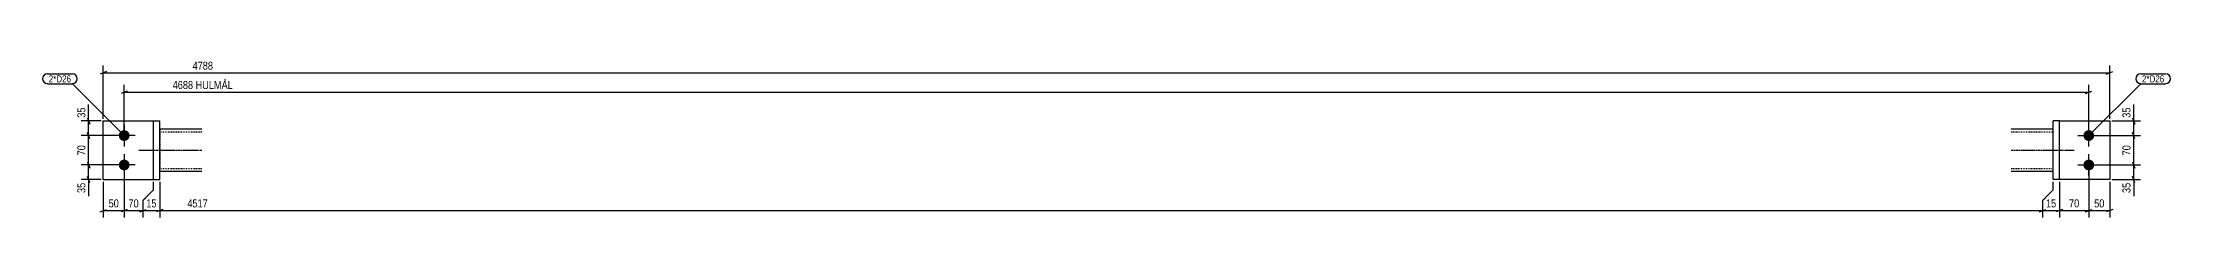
# Model space of a CAD drawing. Header units: millimetres. Extents: x 12 to 15741, y 12 to 388.
# Drawn here: x 10664 to 15741, y 12 to 388 of the extents above; entities that cross this region are included whole.
import ezdxf

# ---------------------------------------------------------------- set-up
doc = ezdxf.new("R2010")
doc.units = ezdxf.units.MM
doc.linetypes.add('DXK_LINE_DOT2', pattern=[3.9198, 1.9599, -1.9599])
doc.linetypes.add('DXK_LINE_DOT3', pattern=[5.9187, 2.979, -0.9799, 0.9799, -0.9799])
for name, color, linetype in [('MÅLSÆTNING', 7, 'Continuous'), ('STÅL', 7, 'Continuous'), ('TEKST', 7, 'Continuous')]:
    doc.layers.add(name, color=color, linetype=linetype)
doc.styles.add('Arial Narrow', font='ARIALN.TTF', dxfattribs={"height": 0.2})

msp = doc.modelspace()

# ---------------------------------------------------------------- hatches: boundary and pattern name
at = {"layer": 'STÅL', "linetype": 'Continuous'}
for points in [[(10859, 193.9, -1), (10859, 219.9, -1)], [(15546.5, 219.9, -1), (15546.5, 193.9, -1)], [(10859, 123.9, -1), (10859, 149.9, -1)], [(15546.5, 149.9, -1), (15546.5, 123.9, -1)]]:
    msp.add_hatch(color=96, dxfattribs=at).paths.add_polyline_path(points)

# ---------------------------------------------------------------- linework, layer by layer
at = {"layer": 'MÅLSÆTNING', "color": 7, "linetype": 'Continuous'}
for p, q in [((10816.5, 359.2), (10801.5, 353.2)), ((10809, 246.9), (10809, 373.9)), ((10809, 356.2), (15596.5, 356.2)), ((15589, 353.2), (15604, 359.2)), ((15596.5, 246.9), (15596.5, 373.9)), ((10866.5, 313.1), (10851.5, 307.1)), ((10859, 211.9), (10859, 327.9)), ((10859, 310.1), (15546.5, 310.1)), ((15539, 307.1), (15554, 313.1)), ((15546.5, 211.9), (15546.5, 327.9)), ((10804, 241.9), (10756.4, 241.9)), ((10854, 206.9), (10756.4, 206.9)), ((10854, 206.9), (10756.4, 206.9)), ((10771.2, 249.4), (10777.2, 234.4)), ((10777.2, 199.4), (10771.2, 214.4)), ((10777.2, 199.4), (10771.2, 214.4)), ((10774.2, 206.9), (10774.2, 241.9)), ((10774.2, 136.9), (10774.2, 206.9)), ((15551.5, 206.9), (15669.7, 206.9)), ((15551.5, 206.9), (15669.7, 206.9)), ((15601.5, 241.9), (15669.7, 241.9)), ((15650.7, 249.4), (15656.7, 234.4)), ((15656.7, 199.4), (15650.7, 214.4)), ((15656.7, 199.4), (15650.7, 214.4)), ((15653.7, 206.9), (15653.7, 241.9)), ((15653.7, 136.9), (15653.7, 206.9)), ((10854, 136.9), (10756.4, 136.9)), ((10804, 101.9), (10756.4, 101.9)), ((10771.2, 144.4), (10777.2, 129.4)), ((10777.2, 94.4), (10771.2, 109.4)), ((10859, 131.9), (10859, 12)), ((15546.5, 131.9), (15546.5, 12)), ((15551.5, 136.9), (15669.7, 136.9)), ((15601.5, 101.9), (15669.7, 101.9)), ((15650.7, 144.4), (15656.7, 129.4)), ((15656.7, 94.4), (15650.7, 109.4)), ((10809, 96.9), (10809, 12)), ((10904, 53), (10929, 78)), ((10904, 12), (10904, 53)), ((10929, 78), (10929, 96.9)), ((10944, 96.9), (10944, 12)), ((10944, 96.9), (10944, 12)), ((15436.5, 53), (15461.5, 78)), ((15436.5, 12), (15436.5, 53)), ((15461.5, 78), (15461.5, 96.9)), ((15476.5, 96.9), (15476.5, 12)), ((15596.5, 96.9), (15596.5, 12)), ((10801.5, 25), (10816.5, 31)), ((10809, 28), (10859, 28)), ((10866.5, 31), (10851.5, 25)), ((10896.5, 25), (10911.5, 31)), ((10904, 28), (10944, 28)), ((10951.5, 31), (10936.5, 25)), ((10951.5, 31), (10936.5, 25)), ((15429, 25), (15444, 31)), ((15484, 31), (15469, 25)), ((15476.5, 28), (15546.5, 28)), ((15539, 25), (15554, 31)), ((15604, 31), (15589, 25))]:
    msp.add_line(p, q, dxfattribs=at)
at = {"layer": 'STÅL', "color": 2, "linetype": 'Continuous'}
for p, q in [((10809, 101.9), (10809, 241.9)), ((10809, 241.9), (10929, 241.9)), ((10929, 101.9), (10929, 241.9)), ((10929, 241.9), (10944, 241.9)), ((10944, 101.9), (10944, 241.9)), ((11044, 221.9), (10944, 221.9)), ((15461.5, 221.9), (15361.5, 221.9)), ((15476.5, 241.9), (15461.5, 241.9)), ((15461.5, 101.9), (15461.5, 241.9)), ((15476.5, 241.9), (15596.5, 241.9)), ((15476.5, 101.9), (15476.5, 241.9)), ((15596.5, 241.9), (15596.5, 101.9)), ((10809, 101.9), (10929, 101.9)), ((10929, 101.9), (10944, 101.9)), ((10944, 121.9), (11044, 121.9)), ((15361.5, 121.9), (15461.5, 121.9)), ((15476.5, 101.9), (15461.5, 101.9)), ((15596.5, 101.9), (15476.5, 101.9))]:
    msp.add_line(p, q, dxfattribs=at)
at = {"layer": 'STÅL', "color": 96, "linetype": 'Continuous'}
for p, q in [((10885, 206.9), (10833, 206.9)), ((10859, 232.9), (10859, 180.9)), ((15520.5, 206.9), (15572.5, 206.9)), ((15546.5, 180.9), (15546.5, 232.9)), ((10859, 162.9), (10859, 110.9)), ((15546.5, 110.9), (15546.5, 162.9)), ((10885, 136.9), (10833, 136.9)), ((15520.5, 136.9), (15572.5, 136.9))]:
    msp.add_line(p, q, dxfattribs=at)
at = {"layer": 'STÅL', "color": 7, "linetype": 'DXK_LINE_DOT2'}
for p, q in [((10929, 101.9), (10929, 241.9)), ((10944, 221.9), (10944, 121.9)), ((10944, 215.9), (11044, 215.9)), ((15361.5, 215.9), (15461.5, 215.9)), ((15461.5, 121.9), (15461.5, 221.9)), ((15476.5, 101.9), (15476.5, 241.9)), ((11044, 127.9), (10944, 127.9)), ((15461.5, 127.9), (15361.5, 127.9))]:
    msp.add_line(p, q, dxfattribs=at)
at = {"layer": 'STÅL', "color": 7, "linetype": 'DXK_LINE_DOT3'}
for p, q in [((10894, 171.9), (11044, 171.9)), ((15361.5, 171.9), (15511.5, 171.9))]:
    msp.add_line(p, q, dxfattribs=at)

# ---------------------------------------------------------------- wipeouts: each hides what was drawn before it
at = {"color": 0}
for points in [[(10732.3, 333.6), (10732.3, 351.1), (10679, 351.1), (10679, 333.6)], [(15726.6, 333.6), (15726.6, 351.1), (15673.3, 351.1), (15673.3, 333.6)]]:
    msp.add_wipeout(points, dxfattribs=at).dxf.layer = 'TEKST'

# ---------------------------------------------------------------- next in the draw order: wipeouts: each hides what was drawn before it
for points, layer in [([(15387.4, 359.9), (15387.4, 387.9), (11018.2, 387.9), (11018.2, 359.9)], 'MÅLSÆTNING'), ([(10770.4, 277.8), (10742.4, 277.8), (10742.4, 245.4), (10770.4, 245.4)], 'MÅLSÆTNING'), ([(15649.9, 277.8), (15621.9, 277.8), (15621.9, 245.4), (15649.9, 245.4)], 'MÅLSÆTNING'), ([(10770.4, 188.1), (10742.4, 188.1), (10742.4, 155.7), (10770.4, 155.7)], 'MÅLSÆTNING'), ([(15649.9, 188.1), (15621.9, 188.1), (15621.9, 155.7), (15649.9, 155.7)], 'MÅLSÆTNING'), ([(10850.2, 31.8), (10850.2, 59.8), (10817.8, 59.8), (10817.8, 31.8)], 'MÅLSÆTNING'), ([(15527.7, 31.8), (15527.7, 59.8), (15495.3, 59.8), (15495.3, 31.8)], 'MÅLSÆTNING'), ([(10732.3, 333.6), (10732.3, 351.1), (10679, 351.1), (10679, 333.6)], 'TEKST'), ([(15726.6, 333.6), (15726.6, 351.1), (15673.3, 351.1), (15673.3, 333.6)], 'TEKST')]:
    msp.add_wipeout(points, dxfattribs=at).dxf.layer = layer

# ---------------------------------------------------------------- next in the draw order: linework, layer by layer
at = {"layer": 'MÅLSÆTNING', "color": 7, "linetype": 'Continuous'}
for p, q in [((10774.2, 241.9), (10774.2, 281.3)), ((10774.2, 241.9), (10774.2, 281.3)), ((15653.7, 241.9), (15653.7, 281.3)), ((15653.7, 241.9), (15653.7, 281.3)), ((10854, 136.9), (10756.4, 136.9)), ((10771.2, 144.4), (10777.2, 129.4)), ((10774.2, 101.9), (10774.2, 136.9)), ((10859, 131.9), (10859, 12)), ((15546.5, 131.9), (15546.5, 12)), ((15551.5, 136.9), (15669.7, 136.9)), ((15650.7, 144.4), (15656.7, 129.4)), ((15653.7, 101.9), (15653.7, 136.9)), ((15476.5, 96.9), (15476.5, 12)), ((10866.5, 31), (10851.5, 25)), ((15436.5, 28), (15476.5, 28)), ((15484, 31), (15469, 25)), ((15539, 25), (15554, 31)), ((15546.5, 28), (15596.5, 28))]:
    msp.add_line(p, q, dxfattribs=at)
at = {"layer": 'TEKST', "color": 7, "linetype": 'Continuous'}
for p, q in [((10676, 354.1), (10735.3, 354.1)), ((10676, 330.6), (10735.3, 330.6)), ((10859, 206.9), (10735.3, 330.6)), ((15546.5, 206.9), (15670.3, 330.6)), ((15670.3, 354.1), (15729.6, 354.1)), ((15670.3, 330.6), (15729.6, 330.6))]:
    msp.add_line(p, q, dxfattribs=at)
for centre, start, end in [((10676, 342.4), 90, 270), ((10735.3, 342.4), 270, 90), ((15670.3, 342.4), 90, 270), ((15729.6, 342.4), 270, 90)]:
    msp.add_arc(centre, 11.7, start, end, dxfattribs=at)

# ---------------------------------------------------------------- next in the draw order: texts
at = {"layer": 'MÅLSÆTNING', "color": 3, "style": 'Arial Narrow'}
for s, p in [('4788', (11022.2, 363.9)), ('50', (10821.8, 35.8)), ('70', (15499.3, 35.8))]:
    msp.add_text(s, height=19.09, dxfattribs=at).set_placement(p)
for s, p in [('35', (10766.4, 249.4)), ('35', (15645.9, 249.4)), ('70', (10766.4, 159.7)), ('70', (15645.9, 159.7))]:
    msp.add_text(s, height=19.09, rotation=90.0002, dxfattribs=at).set_placement(p)
at = {"layer": 'TEKST', "color": 3, "style": 'Arial Narrow'}
for p in [(10679, 333.6), (15673.3, 333.6)]:
    msp.add_text('2*D26', height=16.7, dxfattribs=at).set_placement(p)

# ---------------------------------------------------------------- next in the draw order: wipeouts: each hides what was drawn before it
at = {"color": 0}
for points in [[(15434.9, 313.9), (15434.9, 341.9), (10970.7, 341.9), (10970.7, 313.9)], [(10770.4, 98.4), (10742.4, 98.4), (10742.4, 66), (10770.4, 66)], [(15472.7, 31.8), (15472.7, 59.8), (15440.3, 59.8), (15440.3, 31.8)], [(15587.7, 31.8), (15587.7, 59.8), (15555.3, 59.8), (15555.3, 31.8)], [(15649.9, 98.4), (15621.9, 98.4), (15621.9, 66), (15649.9, 66)]]:
    msp.add_wipeout(points, dxfattribs=at).dxf.layer = 'MÅLSÆTNING'

# ---------------------------------------------------------------- next in the draw order: linework, layer by layer
at = {"layer": 'MÅLSÆTNING', "color": 7, "linetype": 'Continuous'}
for p, q in [((10774.2, 101.9), (10774.2, 62.5)), ((10774.2, 101.9), (10774.2, 62.5)), ((15653.7, 101.9), (15653.7, 62.5)), ((15653.7, 101.9), (15653.7, 62.5)), ((15436.5, 53), (15461.5, 78)), ((15436.5, 12), (15436.5, 53)), ((15461.5, 78), (15461.5, 96.9)), ((10944, 28), (15436.5, 28)), ((15429, 25), (15444, 31))]:
    msp.add_line(p, q, dxfattribs=at)

# ---------------------------------------------------------------- next in the draw order: texts
at = {"layer": 'MÅLSÆTNING', "color": 3, "style": 'Arial Narrow'}
for s, height, p in [('4688 HULMÅL', 19.089, (10974.7, 317.9)), ('15', 19.09, (15444.3, 35.8)), ('50', 19.09, (15559.3, 35.8))]:
    msp.add_text(s, height=height, dxfattribs=at).set_placement(p)
for p in [(10766.4, 70), (15645.9, 70)]:
    msp.add_text('35', height=19.09, rotation=90.0002, dxfattribs=at).set_placement(p)

# ---------------------------------------------------------------- next in the draw order: wipeouts: each hides what was drawn before it
at = {"color": 0}
for points in [[(10940.2, 31.8), (10940.2, 59.8), (10907.8, 59.8), (10907.8, 31.8)], [(15374.9, 31.8), (15374.9, 59.8), (11005.7, 59.8), (11005.7, 31.8)]]:
    msp.add_wipeout(points, dxfattribs=at).dxf.layer = 'MÅLSÆTNING'

# ---------------------------------------------------------------- next in the draw order: linework, layer by layer
at = {"layer": 'MÅLSÆTNING', "color": 7, "linetype": 'Continuous'}
for p, q in [((10904, 53), (10929, 78)), ((10904, 12), (10904, 53)), ((10929, 78), (10929, 96.9)), ((10859, 28), (10904, 28)), ((10896.5, 25), (10911.5, 31))]:
    msp.add_line(p, q, dxfattribs=at)

# ---------------------------------------------------------------- next in the draw order: texts
at = {"layer": 'MÅLSÆTNING', "color": 3, "style": 'Arial Narrow'}
for s, p in [('15', (10911.8, 35.8)), ('4517', (11009.7, 35.8))]:
    msp.add_text(s, height=19.09, dxfattribs=at).set_placement(p)

# ---------------------------------------------------------------- next in the draw order: wipeouts: each hides what was drawn before it
at = {"color": 0}
msp.add_wipeout([(10897.7, 31.8), (10897.7, 59.8), (10865.3, 59.8), (10865.3, 31.8)], dxfattribs=at).dxf.layer = 'MÅLSÆTNING'

# ---------------------------------------------------------------- next in the draw order: texts
at = {"layer": 'MÅLSÆTNING', "color": 3, "style": 'Arial Narrow'}
msp.add_text('70', height=19.09, dxfattribs=at).set_placement((10869.3, 35.8))

doc.saveas('drawing.dxf')
